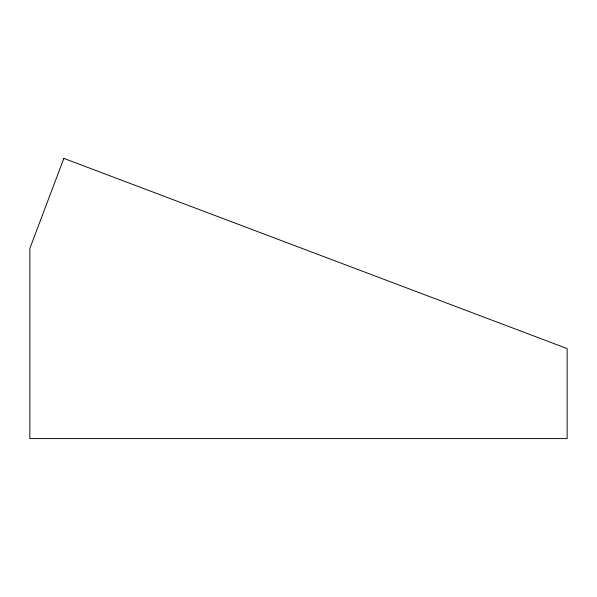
<?xml version="1.0" encoding="UTF-8"?>
<svg xmlns="http://www.w3.org/2000/svg" width="597" height="597" viewBox="0 0 597 597"><rect width="100%" height="100%" fill="white"/><g stroke="black" fill="none" stroke-linecap="round" stroke-linejoin="round"><path stroke-width="0.9" d="M63.872 158.399L29.85 248.427L29.85 438.601L567.15 438.601L567.15 348.573L63.872 158.399"/></g></svg>
